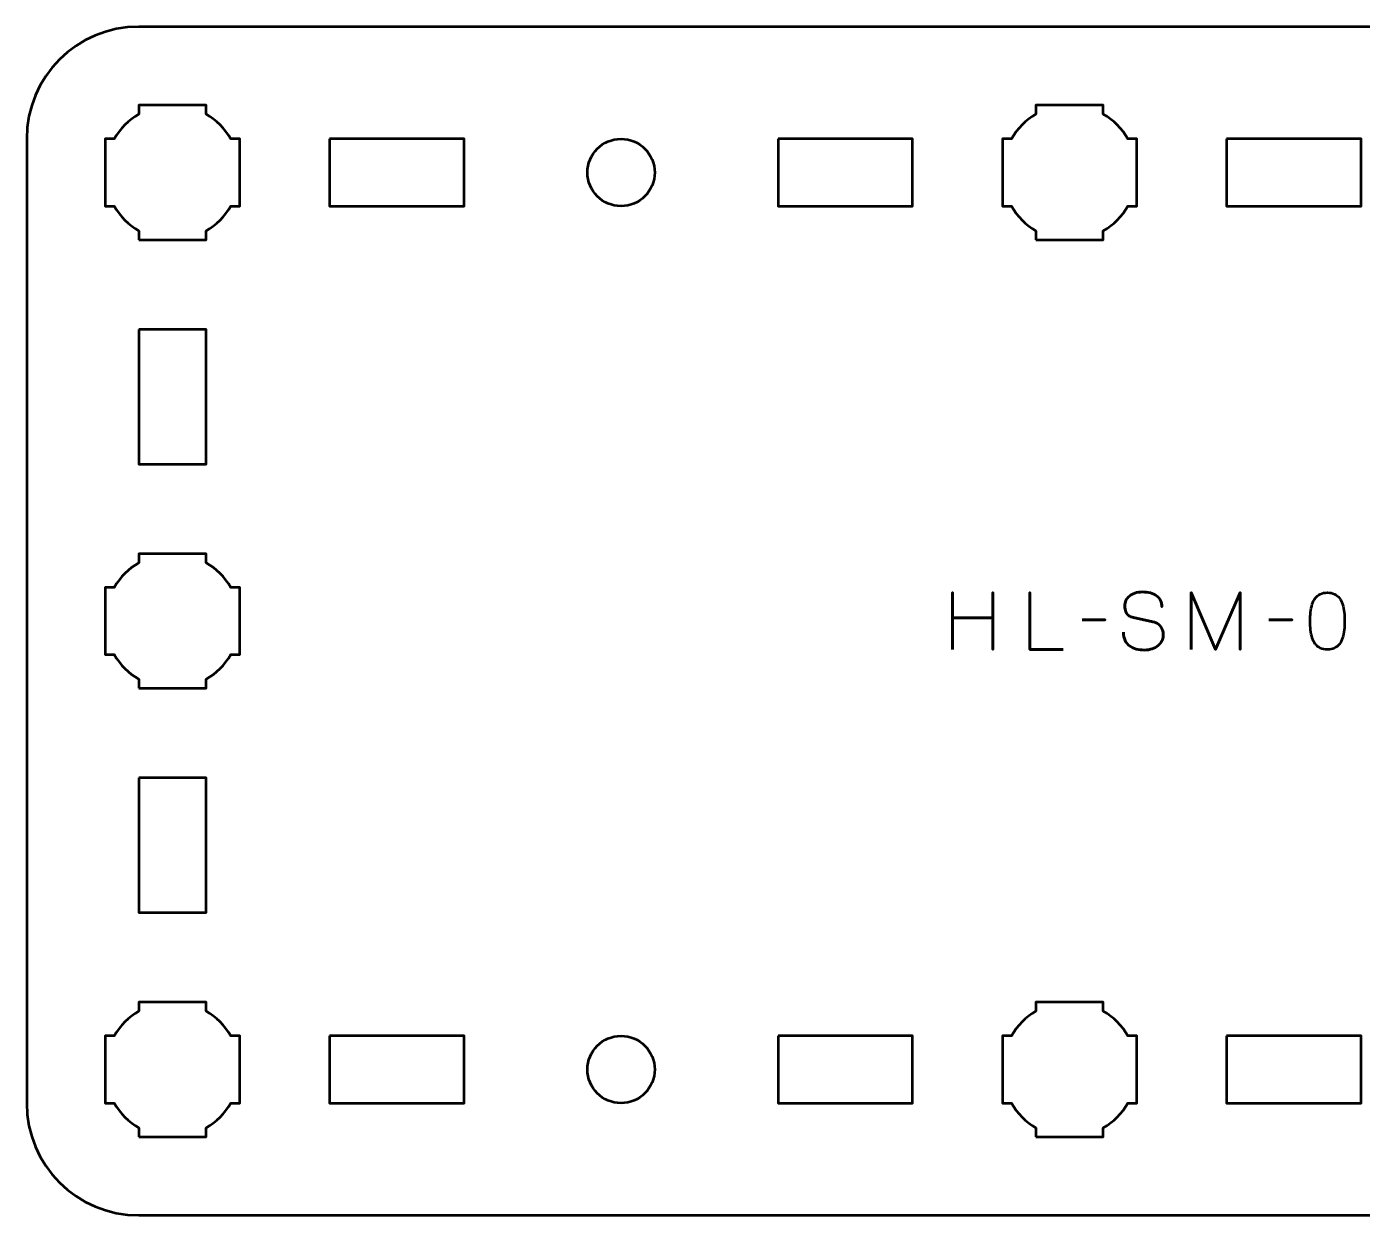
# Model space of a CAD drawing. Header units: centimetres. Extents: x -21.5 to -4.8, y -53.5 to -18.2.
# Drawn here: x -16.15 to -10.2, y -53.5 to -48.2 of the extents above; entities that cross this region are included whole.
import ezdxf

# ---------------------------------------------------------------- set-up
doc = ezdxf.new("R2010")
doc.units = ezdxf.units.CM
doc.header["$MEASUREMENT"] = 0
doc.layers.add('Layer 1', color=7, linetype='Continuous')

msp = doc.modelspace()

# ---------------------------------------------------------------- linework, layer by layer
at = {"layer": 'Layer 1', "lineweight": 53}
for centre in [(-13.49993, -48.84998), (-13.49993, -52.84998)]:
    msp.add_ellipse(centre, major_axis=(0, 0.15), ratio=1, dxfattribs=at)
for points, knots in [([(-15.64994, -48.19997), (-15.64994, -48.19997), (-5.35004, -48.19997), (-5.35004, -48.19997), (-5.35004, -48.19997), (-5.07304, -48.19997), (-4.84994, -48.42306), (-4.84994, -48.70006), (-4.84994, -48.70006), (-4.84994, -48.70006), (-4.84994, -52.99992), (-4.84994, -52.99992), (-4.84994, -52.99992), (-4.84994, -53.27706), (-5.07304, -53.50002), (-5.35004, -53.50002), (-5.35004, -53.50002), (-5.35004, -53.50002), (-15.64994, -53.50002), (-15.64994, -53.50002), (-15.64994, -53.50002), (-15.92694, -53.50002), (-16.15004, -53.27706), (-16.15004, -52.99992), (-16.15004, -52.99992), (-16.15004, -52.99992), (-16.15004, -48.70006), (-16.15004, -48.70006), (-16.15004, -48.70006), (-16.15004, -48.42306), (-15.92694, -48.19997), (-15.64994, -48.19997)], [0, 0, 0, 0, 0.125, 0.125, 0.125, 0.125, 0.25, 0.25, 0.25, 0.25, 0.375, 0.375, 0.375, 0.375, 0.5, 0.5, 0.5, 0.5, 0.625, 0.625, 0.625, 0.625, 0.75, 0.75, 0.75, 0.75, 0.875, 0.875, 0.875, 0.875, 1, 1, 1, 1]), ([(-15.64995, -49.14999), (-15.64995, -49.14999), (-15.64995, -49.10988), (-15.64995, -49.10988), (-15.64995, -49.10988), (-15.69556, -49.08356), (-15.73348, -49.04553), (-15.7598, -49.00006), (-15.7598, -49.00006), (-15.7598, -49.00006), (-15.80002, -49.00006), (-15.80002, -49.00006), (-15.80002, -49.00006), (-15.80002, -49.00006), (-15.80002, -48.84999), (-15.80002, -48.84999), (-15.80002, -48.84999), (-15.80002, -48.84999), (-15.80002, -48.70006), (-15.80002, -48.70006), (-15.80002, -48.70006), (-15.80002, -48.70006), (-15.7598, -48.70006), (-15.7598, -48.70006), (-15.7598, -48.70006), (-15.73348, -48.65444), (-15.69556, -48.61656), (-15.64995, -48.59024), (-15.64995, -48.59024), (-15.64995, -48.59024), (-15.64995, -48.54999), (-15.64995, -48.54999), (-15.64995, -48.54999), (-15.64995, -48.54999), (-15.50002, -48.54999), (-15.50002, -48.54999), (-15.50002, -48.54999), (-15.50002, -48.54999), (-15.34994, -48.54999), (-15.34994, -48.54999), (-15.34994, -48.54999), (-15.34994, -48.54999), (-15.34994, -48.59024), (-15.34994, -48.59024), (-15.34994, -48.59024), (-15.30447, -48.61656), (-15.26644, -48.65444), (-15.24012, -48.70006), (-15.24012, -48.70006), (-15.24012, -48.70006), (-15.20001, -48.70006), (-15.20001, -48.70006), (-15.20001, -48.70006), (-15.20001, -48.70006), (-15.20001, -48.84999), (-15.20001, -48.84999), (-15.20001, -48.84999), (-15.20001, -48.84999), (-15.20001, -49.00006), (-15.20001, -49.00006), (-15.20001, -49.00006), (-15.20001, -49.00006), (-15.24012, -49.00006), (-15.24012, -49.00006), (-15.24012, -49.00006), (-15.26644, -49.04553), (-15.30447, -49.08356), (-15.34994, -49.10988), (-15.34994, -49.10988), (-15.34994, -49.10988), (-15.34994, -49.14999), (-15.34994, -49.14999), (-15.34994, -49.14999), (-15.34994, -49.14999), (-15.50002, -49.14999), (-15.50002, -49.14999), (-15.50002, -49.14999), (-15.50002, -49.14999), (-15.64995, -49.14999), (-15.64995, -49.14999)], [0, 0, 0, 0, 0.05, 0.05, 0.05, 0.05, 0.1, 0.1, 0.1, 0.1, 0.15, 0.15, 0.15, 0.15, 0.2, 0.2, 0.2, 0.2, 0.25, 0.25, 0.25, 0.25, 0.3, 0.3, 0.3, 0.3, 0.35, 0.35, 0.35, 0.35, 0.4, 0.4, 0.4, 0.4, 0.45, 0.45, 0.45, 0.45, 0.5, 0.5, 0.5, 0.5, 0.55, 0.55, 0.55, 0.55, 0.6, 0.6, 0.6, 0.6, 0.65, 0.65, 0.65, 0.65, 0.7, 0.7, 0.7, 0.7, 0.75, 0.75, 0.75, 0.75, 0.8, 0.8, 0.8, 0.8, 0.85, 0.85, 0.85, 0.85, 0.9, 0.9, 0.9, 0.9, 0.95, 0.95, 0.95, 0.95, 1, 1, 1, 1]), ([(-11.64995, -49.14999), (-11.64995, -49.14999), (-11.64995, -49.10988), (-11.64995, -49.10988), (-11.64995, -49.10988), (-11.69556, -49.08356), (-11.73348, -49.04553), (-11.7598, -49.00006), (-11.7598, -49.00006), (-11.7598, -49.00006), (-11.80002, -49.00006), (-11.80002, -49.00006), (-11.80002, -49.00006), (-11.80002, -49.00006), (-11.80002, -48.84999), (-11.80002, -48.84999), (-11.80002, -48.84999), (-11.80002, -48.84999), (-11.80002, -48.70006), (-11.80002, -48.70006), (-11.80002, -48.70006), (-11.80002, -48.70006), (-11.7598, -48.70006), (-11.7598, -48.70006), (-11.7598, -48.70006), (-11.73348, -48.65444), (-11.69556, -48.61656), (-11.64995, -48.59024), (-11.64995, -48.59024), (-11.64995, -48.59024), (-11.64995, -48.54999), (-11.64995, -48.54999), (-11.64995, -48.54999), (-11.64995, -48.54999), (-11.50002, -48.54999), (-11.50002, -48.54999), (-11.50002, -48.54999), (-11.50002, -48.54999), (-11.34994, -48.54999), (-11.34994, -48.54999), (-11.34994, -48.54999), (-11.34994, -48.54999), (-11.34994, -48.59024), (-11.34994, -48.59024), (-11.34994, -48.59024), (-11.30447, -48.61656), (-11.26644, -48.65444), (-11.24012, -48.70006), (-11.24012, -48.70006), (-11.24012, -48.70006), (-11.20001, -48.70006), (-11.20001, -48.70006), (-11.20001, -48.70006), (-11.20001, -48.70006), (-11.20001, -48.84999), (-11.20001, -48.84999), (-11.20001, -48.84999), (-11.20001, -48.84999), (-11.20001, -49.00006), (-11.20001, -49.00006), (-11.20001, -49.00006), (-11.20001, -49.00006), (-11.24012, -49.00006), (-11.24012, -49.00006), (-11.24012, -49.00006), (-11.26644, -49.04553), (-11.30447, -49.08356), (-11.34994, -49.10988), (-11.34994, -49.10988), (-11.34994, -49.10988), (-11.34994, -49.14999), (-11.34994, -49.14999), (-11.34994, -49.14999), (-11.34994, -49.14999), (-11.50002, -49.14999), (-11.50002, -49.14999), (-11.50002, -49.14999), (-11.50002, -49.14999), (-11.64995, -49.14999), (-11.64995, -49.14999)], [0, 0, 0, 0, 0.05, 0.05, 0.05, 0.05, 0.1, 0.1, 0.1, 0.1, 0.15, 0.15, 0.15, 0.15, 0.2, 0.2, 0.2, 0.2, 0.25, 0.25, 0.25, 0.25, 0.3, 0.3, 0.3, 0.3, 0.35, 0.35, 0.35, 0.35, 0.4, 0.4, 0.4, 0.4, 0.45, 0.45, 0.45, 0.45, 0.5, 0.5, 0.5, 0.5, 0.55, 0.55, 0.55, 0.55, 0.6, 0.6, 0.6, 0.6, 0.65, 0.65, 0.65, 0.65, 0.7, 0.7, 0.7, 0.7, 0.75, 0.75, 0.75, 0.75, 0.8, 0.8, 0.8, 0.8, 0.85, 0.85, 0.85, 0.85, 0.9, 0.9, 0.9, 0.9, 0.95, 0.95, 0.95, 0.95, 1, 1, 1, 1]), ([(-14.79999, -48.70006), (-14.79999, -48.70006), (-14.19999, -48.70006), (-14.19999, -48.70006), (-14.19999, -48.70006), (-14.19999, -48.70006), (-14.19999, -49.00007), (-14.19999, -49.00007), (-14.19999, -49.00007), (-14.19999, -49.00007), (-14.79999, -49.00007), (-14.79999, -49.00007), (-14.79999, -49.00007), (-14.79999, -49.00007), (-14.79999, -48.70006), (-14.79999, -48.70006)], [0, 0, 0, 0, 0.25, 0.25, 0.25, 0.25, 0.5, 0.5, 0.5, 0.5, 0.75, 0.75, 0.75, 0.75, 1, 1, 1, 1]), ([(-12.79999, -48.70006), (-12.79999, -48.70006), (-12.19999, -48.70006), (-12.19999, -48.70006), (-12.19999, -48.70006), (-12.19999, -48.70006), (-12.19999, -49.00007), (-12.19999, -49.00007), (-12.19999, -49.00007), (-12.19999, -49.00007), (-12.79999, -49.00007), (-12.79999, -49.00007), (-12.79999, -49.00007), (-12.79999, -49.00007), (-12.79999, -48.70006), (-12.79999, -48.70006)], [0, 0, 0, 0, 0.25, 0.25, 0.25, 0.25, 0.5, 0.5, 0.5, 0.5, 0.75, 0.75, 0.75, 0.75, 1, 1, 1, 1]), ([(-10.80003, -48.70006), (-10.80003, -48.70006), (-10.20002, -48.70006), (-10.20002, -48.70006), (-10.20002, -48.70006), (-10.20002, -48.70006), (-10.20002, -49.00007), (-10.20002, -49.00007), (-10.20002, -49.00007), (-10.20002, -49.00007), (-10.80003, -49.00007), (-10.80003, -49.00007), (-10.80003, -49.00007), (-10.80003, -49.00007), (-10.80003, -48.70006), (-10.80003, -48.70006)], [0, 0, 0, 0, 0.25, 0.25, 0.25, 0.25, 0.5, 0.5, 0.5, 0.5, 0.75, 0.75, 0.75, 0.75, 1, 1, 1, 1]), ([(-15.64994, -49.55001), (-15.64994, -49.55001), (-15.34994, -49.55001), (-15.34994, -49.55001), (-15.34994, -49.55001), (-15.34994, -49.55001), (-15.34994, -50.15002), (-15.34994, -50.15002), (-15.34994, -50.15002), (-15.34994, -50.15002), (-15.64994, -50.15002), (-15.64994, -50.15002), (-15.64994, -50.15002), (-15.64994, -50.15002), (-15.64994, -49.55001), (-15.64994, -49.55001)], [0, 0, 0, 0, 0.25, 0.25, 0.25, 0.25, 0.5, 0.5, 0.5, 0.5, 0.75, 0.75, 0.75, 0.75, 1, 1, 1, 1]), ([(-15.64995, -51.14999), (-15.64995, -51.14999), (-15.64995, -51.10988), (-15.64995, -51.10988), (-15.64995, -51.10988), (-15.69556, -51.08356), (-15.73348, -51.04553), (-15.7598, -51.00006), (-15.7598, -51.00006), (-15.7598, -51.00006), (-15.80002, -51.00006), (-15.80002, -51.00006), (-15.80002, -51.00006), (-15.80002, -51.00006), (-15.80002, -50.84999), (-15.80002, -50.84999), (-15.80002, -50.84999), (-15.80002, -50.84999), (-15.80002, -50.70006), (-15.80002, -50.70006), (-15.80002, -50.70006), (-15.80002, -50.70006), (-15.7598, -50.70006), (-15.7598, -50.70006), (-15.7598, -50.70006), (-15.73348, -50.65444), (-15.69556, -50.61656), (-15.64995, -50.59024), (-15.64995, -50.59024), (-15.64995, -50.59024), (-15.64995, -50.54999), (-15.64995, -50.54999), (-15.64995, -50.54999), (-15.64995, -50.54999), (-15.50002, -50.54999), (-15.50002, -50.54999), (-15.50002, -50.54999), (-15.50002, -50.54999), (-15.34994, -50.54999), (-15.34994, -50.54999), (-15.34994, -50.54999), (-15.34994, -50.54999), (-15.34994, -50.59024), (-15.34994, -50.59024), (-15.34994, -50.59024), (-15.30447, -50.61656), (-15.26644, -50.65444), (-15.24012, -50.70006), (-15.24012, -50.70006), (-15.24012, -50.70006), (-15.20001, -50.70006), (-15.20001, -50.70006), (-15.20001, -50.70006), (-15.20001, -50.70006), (-15.20001, -50.84999), (-15.20001, -50.84999), (-15.20001, -50.84999), (-15.20001, -50.84999), (-15.20001, -51.00006), (-15.20001, -51.00006), (-15.20001, -51.00006), (-15.20001, -51.00006), (-15.24012, -51.00006), (-15.24012, -51.00006), (-15.24012, -51.00006), (-15.26644, -51.04553), (-15.30447, -51.08356), (-15.34994, -51.10988), (-15.34994, -51.10988), (-15.34994, -51.10988), (-15.34994, -51.14999), (-15.34994, -51.14999), (-15.34994, -51.14999), (-15.34994, -51.14999), (-15.50002, -51.14999), (-15.50002, -51.14999), (-15.50002, -51.14999), (-15.50002, -51.14999), (-15.64995, -51.14999), (-15.64995, -51.14999)], [0, 0, 0, 0, 0.05, 0.05, 0.05, 0.05, 0.1, 0.1, 0.1, 0.1, 0.15, 0.15, 0.15, 0.15, 0.2, 0.2, 0.2, 0.2, 0.25, 0.25, 0.25, 0.25, 0.3, 0.3, 0.3, 0.3, 0.35, 0.35, 0.35, 0.35, 0.4, 0.4, 0.4, 0.4, 0.45, 0.45, 0.45, 0.45, 0.5, 0.5, 0.5, 0.5, 0.55, 0.55, 0.55, 0.55, 0.6, 0.6, 0.6, 0.6, 0.65, 0.65, 0.65, 0.65, 0.7, 0.7, 0.7, 0.7, 0.75, 0.75, 0.75, 0.75, 0.8, 0.8, 0.8, 0.8, 0.85, 0.85, 0.85, 0.85, 0.9, 0.9, 0.9, 0.9, 0.95, 0.95, 0.95, 0.95, 1, 1, 1, 1]), ([(-15.64994, -51.54998), (-15.64994, -51.54998), (-15.34994, -51.54998), (-15.34994, -51.54998), (-15.34994, -51.54998), (-15.34994, -51.54998), (-15.34994, -52.14998), (-15.34994, -52.14998), (-15.34994, -52.14998), (-15.34994, -52.14998), (-15.64994, -52.14998), (-15.64994, -52.14998), (-15.64994, -52.14998), (-15.64994, -52.14998), (-15.64994, -51.54998), (-15.64994, -51.54998)], [0, 0, 0, 0, 0.25, 0.25, 0.25, 0.25, 0.5, 0.5, 0.5, 0.5, 0.75, 0.75, 0.75, 0.75, 1, 1, 1, 1]), ([(-15.64995, -53.14999), (-15.64995, -53.14999), (-15.64995, -53.10988), (-15.64995, -53.10988), (-15.64995, -53.10988), (-15.69556, -53.08356), (-15.73348, -53.04553), (-15.7598, -53.00006), (-15.7598, -53.00006), (-15.7598, -53.00006), (-15.80002, -53.00006), (-15.80002, -53.00006), (-15.80002, -53.00006), (-15.80002, -53.00006), (-15.80002, -52.84999), (-15.80002, -52.84999), (-15.80002, -52.84999), (-15.80002, -52.84999), (-15.80002, -52.70006), (-15.80002, -52.70006), (-15.80002, -52.70006), (-15.80002, -52.70006), (-15.7598, -52.70006), (-15.7598, -52.70006), (-15.7598, -52.70006), (-15.73348, -52.65444), (-15.69556, -52.61656), (-15.64995, -52.59024), (-15.64995, -52.59024), (-15.64995, -52.59024), (-15.64995, -52.54999), (-15.64995, -52.54999), (-15.64995, -52.54999), (-15.64995, -52.54999), (-15.50002, -52.54999), (-15.50002, -52.54999), (-15.50002, -52.54999), (-15.50002, -52.54999), (-15.34994, -52.54999), (-15.34994, -52.54999), (-15.34994, -52.54999), (-15.34994, -52.54999), (-15.34994, -52.59024), (-15.34994, -52.59024), (-15.34994, -52.59024), (-15.30447, -52.61656), (-15.26644, -52.65444), (-15.24012, -52.70006), (-15.24012, -52.70006), (-15.24012, -52.70006), (-15.20001, -52.70006), (-15.20001, -52.70006), (-15.20001, -52.70006), (-15.20001, -52.70006), (-15.20001, -52.84999), (-15.20001, -52.84999), (-15.20001, -52.84999), (-15.20001, -52.84999), (-15.20001, -53.00006), (-15.20001, -53.00006), (-15.20001, -53.00006), (-15.20001, -53.00006), (-15.24012, -53.00006), (-15.24012, -53.00006), (-15.24012, -53.00006), (-15.26644, -53.04553), (-15.30447, -53.08356), (-15.34994, -53.10988), (-15.34994, -53.10988), (-15.34994, -53.10988), (-15.34994, -53.14999), (-15.34994, -53.14999), (-15.34994, -53.14999), (-15.34994, -53.14999), (-15.50002, -53.14999), (-15.50002, -53.14999), (-15.50002, -53.14999), (-15.50002, -53.14999), (-15.64995, -53.14999), (-15.64995, -53.14999)], [0, 0, 0, 0, 0.05, 0.05, 0.05, 0.05, 0.1, 0.1, 0.1, 0.1, 0.15, 0.15, 0.15, 0.15, 0.2, 0.2, 0.2, 0.2, 0.25, 0.25, 0.25, 0.25, 0.3, 0.3, 0.3, 0.3, 0.35, 0.35, 0.35, 0.35, 0.4, 0.4, 0.4, 0.4, 0.45, 0.45, 0.45, 0.45, 0.5, 0.5, 0.5, 0.5, 0.55, 0.55, 0.55, 0.55, 0.6, 0.6, 0.6, 0.6, 0.65, 0.65, 0.65, 0.65, 0.7, 0.7, 0.7, 0.7, 0.75, 0.75, 0.75, 0.75, 0.8, 0.8, 0.8, 0.8, 0.85, 0.85, 0.85, 0.85, 0.9, 0.9, 0.9, 0.9, 0.95, 0.95, 0.95, 0.95, 1, 1, 1, 1]), ([(-11.64995, -53.14999), (-11.64995, -53.14999), (-11.64995, -53.10988), (-11.64995, -53.10988), (-11.64995, -53.10988), (-11.69556, -53.08356), (-11.73348, -53.04553), (-11.7598, -53.00006), (-11.7598, -53.00006), (-11.7598, -53.00006), (-11.80002, -53.00006), (-11.80002, -53.00006), (-11.80002, -53.00006), (-11.80002, -53.00006), (-11.80002, -52.84999), (-11.80002, -52.84999), (-11.80002, -52.84999), (-11.80002, -52.84999), (-11.80002, -52.70006), (-11.80002, -52.70006), (-11.80002, -52.70006), (-11.80002, -52.70006), (-11.7598, -52.70006), (-11.7598, -52.70006), (-11.7598, -52.70006), (-11.73348, -52.65444), (-11.69556, -52.61656), (-11.64995, -52.59024), (-11.64995, -52.59024), (-11.64995, -52.59024), (-11.64995, -52.54999), (-11.64995, -52.54999), (-11.64995, -52.54999), (-11.64995, -52.54999), (-11.50002, -52.54999), (-11.50002, -52.54999), (-11.50002, -52.54999), (-11.50002, -52.54999), (-11.34994, -52.54999), (-11.34994, -52.54999), (-11.34994, -52.54999), (-11.34994, -52.54999), (-11.34994, -52.59024), (-11.34994, -52.59024), (-11.34994, -52.59024), (-11.30447, -52.61656), (-11.26644, -52.65444), (-11.24012, -52.70006), (-11.24012, -52.70006), (-11.24012, -52.70006), (-11.20001, -52.70006), (-11.20001, -52.70006), (-11.20001, -52.70006), (-11.20001, -52.70006), (-11.20001, -52.84999), (-11.20001, -52.84999), (-11.20001, -52.84999), (-11.20001, -52.84999), (-11.20001, -53.00006), (-11.20001, -53.00006), (-11.20001, -53.00006), (-11.20001, -53.00006), (-11.24012, -53.00006), (-11.24012, -53.00006), (-11.24012, -53.00006), (-11.26644, -53.04553), (-11.30447, -53.08356), (-11.34994, -53.10988), (-11.34994, -53.10988), (-11.34994, -53.10988), (-11.34994, -53.14999), (-11.34994, -53.14999), (-11.34994, -53.14999), (-11.34994, -53.14999), (-11.50002, -53.14999), (-11.50002, -53.14999), (-11.50002, -53.14999), (-11.50002, -53.14999), (-11.64995, -53.14999), (-11.64995, -53.14999)], [0, 0, 0, 0, 0.05, 0.05, 0.05, 0.05, 0.1, 0.1, 0.1, 0.1, 0.15, 0.15, 0.15, 0.15, 0.2, 0.2, 0.2, 0.2, 0.25, 0.25, 0.25, 0.25, 0.3, 0.3, 0.3, 0.3, 0.35, 0.35, 0.35, 0.35, 0.4, 0.4, 0.4, 0.4, 0.45, 0.45, 0.45, 0.45, 0.5, 0.5, 0.5, 0.5, 0.55, 0.55, 0.55, 0.55, 0.6, 0.6, 0.6, 0.6, 0.65, 0.65, 0.65, 0.65, 0.7, 0.7, 0.7, 0.7, 0.75, 0.75, 0.75, 0.75, 0.8, 0.8, 0.8, 0.8, 0.85, 0.85, 0.85, 0.85, 0.9, 0.9, 0.9, 0.9, 0.95, 0.95, 0.95, 0.95, 1, 1, 1, 1]), ([(-14.79999, -52.69993), (-14.79999, -52.69993), (-14.19999, -52.69993), (-14.19999, -52.69993), (-14.19999, -52.69993), (-14.19999, -52.69993), (-14.19999, -52.99992), (-14.19999, -52.99992), (-14.19999, -52.99992), (-14.19999, -52.99992), (-14.79999, -52.99992), (-14.79999, -52.99992), (-14.79999, -52.99992), (-14.79999, -52.99992), (-14.79999, -52.69993), (-14.79999, -52.69993)], [0, 0, 0, 0, 0.25, 0.25, 0.25, 0.25, 0.5, 0.5, 0.5, 0.5, 0.75, 0.75, 0.75, 0.75, 1, 1, 1, 1]), ([(-12.79999, -52.69993), (-12.79999, -52.69993), (-12.19999, -52.69993), (-12.19999, -52.69993), (-12.19999, -52.69993), (-12.19999, -52.69993), (-12.19999, -52.99992), (-12.19999, -52.99992), (-12.19999, -52.99992), (-12.19999, -52.99992), (-12.79999, -52.99992), (-12.79999, -52.99992), (-12.79999, -52.99992), (-12.79999, -52.99992), (-12.79999, -52.69993), (-12.79999, -52.69993)], [0, 0, 0, 0, 0.25, 0.25, 0.25, 0.25, 0.5, 0.5, 0.5, 0.5, 0.75, 0.75, 0.75, 0.75, 1, 1, 1, 1]), ([(-10.80003, -52.69993), (-10.80003, -52.69993), (-10.20002, -52.69993), (-10.20002, -52.69993), (-10.20002, -52.69993), (-10.20002, -52.69993), (-10.20002, -52.99992), (-10.20002, -52.99992), (-10.20002, -52.99992), (-10.20002, -52.99992), (-10.80003, -52.99992), (-10.80003, -52.99992), (-10.80003, -52.99992), (-10.80003, -52.99992), (-10.80003, -52.69993), (-10.80003, -52.69993)], [0, 0, 0, 0, 0.25, 0.25, 0.25, 0.25, 0.5, 0.5, 0.5, 0.5, 0.75, 0.75, 0.75, 0.75, 1, 1, 1, 1])]:
    msp.add_open_spline(points, degree=3, knots=knots, dxfattribs=at)
at = {"layer": 'Layer 1', "color": 5, "lineweight": 53}
for points, knots in [([(-12.02154, -50.97734), (-12.02154, -50.97734), (-12.02154, -50.83658), (-12.02154, -50.83658), (-12.02154, -50.83658), (-12.02154, -50.83658), (-11.84197, -50.83658), (-11.84197, -50.83658), (-11.84197, -50.83658), (-11.84197, -50.83658), (-11.84197, -50.97734), (-11.84197, -50.97734), (-11.84197, -50.97734), (-11.84197, -50.97734), (-11.84197, -50.72334), (-11.84197, -50.72334), (-11.84197, -50.72334), (-11.84197, -50.72334), (-11.84197, -50.83658), (-11.84197, -50.83658), (-11.84197, -50.83658), (-11.84197, -50.83658), (-12.02154, -50.83658), (-12.02154, -50.83658), (-12.02154, -50.83658), (-12.02154, -50.83658), (-12.02154, -50.72334), (-12.02154, -50.72334), (-12.02154, -50.72334), (-12.02154, -50.72334), (-12.02154, -50.97734), (-12.02154, -50.97734)], [0, 0, 0, 0, 0.125, 0.125, 0.125, 0.125, 0.25, 0.25, 0.25, 0.25, 0.375, 0.375, 0.375, 0.375, 0.5, 0.5, 0.5, 0.5, 0.625, 0.625, 0.625, 0.625, 0.75, 0.75, 0.75, 0.75, 0.875, 0.875, 0.875, 0.875, 1, 1, 1, 1]), ([(-11.52871, -50.97734), (-11.52871, -50.97734), (-11.67723, -50.97734), (-11.67723, -50.97734), (-11.67723, -50.97734), (-11.67723, -50.97734), (-11.67723, -50.72299), (-11.67723, -50.72299), (-11.67723, -50.72299), (-11.67723, -50.72299), (-11.67723, -50.97734), (-11.67723, -50.97734), (-11.67723, -50.97734), (-11.67723, -50.97734), (-11.52871, -50.97734), (-11.52871, -50.97734)], [0, 0, 0, 0, 0.25, 0.25, 0.25, 0.25, 0.5, 0.5, 0.5, 0.5, 0.75, 0.75, 0.75, 0.75, 1, 1, 1, 1]), ([(-11.26024, -50.90043), (-11.26012, -50.91449), (-11.25765, -50.92654), (-11.25271, -50.93659), (-11.25271, -50.93659), (-11.24783, -50.94659), (-11.24101, -50.95476), (-11.23243, -50.96111), (-11.23243, -50.96111), (-11.22379, -50.9674), (-11.21385, -50.97205), (-11.20262, -50.97505), (-11.20262, -50.97505), (-11.19145, -50.97799), (-11.17945, -50.97946), (-11.16675, -50.97946), (-11.16675, -50.97946), (-11.15394, -50.9794), (-11.14241, -50.97752), (-11.13212, -50.97393), (-11.13212, -50.97393), (-11.12189, -50.97034), (-11.11313, -50.96552), (-11.10578, -50.95947), (-11.10578, -50.95947), (-11.09849, -50.95341), (-11.09285, -50.94665), (-11.08885, -50.93912), (-11.08885, -50.93912), (-11.08485, -50.9316), (-11.08273, -50.92389), (-11.08244, -50.91596), (-11.08244, -50.91596), (-11.08209, -50.90555), (-11.08361, -50.89602), (-11.08697, -50.88744), (-11.08697, -50.88744), (-11.09032, -50.87886), (-11.09549, -50.87168), (-11.10249, -50.8658), (-11.10249, -50.8658), (-11.10943, -50.85992), (-11.11819, -50.85581), (-11.12865, -50.85351), (-11.12865, -50.85351), (-11.12865, -50.85351), (-11.21508, -50.83482), (-11.21508, -50.83482), (-11.21508, -50.83482), (-11.2232, -50.83311), (-11.23019, -50.83023), (-11.23596, -50.82623), (-11.23596, -50.82623), (-11.24172, -50.82218), (-11.24619, -50.81659), (-11.24924, -50.80942), (-11.24924, -50.80942), (-11.2523, -50.8023), (-11.25389, -50.79325), (-11.25389, -50.78225), (-11.25389, -50.78225), (-11.25389, -50.7739), (-11.25218, -50.76602), (-11.24872, -50.75862), (-11.24872, -50.75862), (-11.24531, -50.75121), (-11.24025, -50.74468), (-11.2336, -50.73892), (-11.2336, -50.73892), (-11.22696, -50.73322), (-11.21873, -50.72875), (-11.20897, -50.72551), (-11.20897, -50.72551), (-11.19915, -50.72222), (-11.18792, -50.72057), (-11.17522, -50.72052), (-11.17522, -50.72052), (-11.16246, -50.72052), (-11.15076, -50.72199), (-11.14006, -50.72493), (-11.14006, -50.72493), (-11.12942, -50.72787), (-11.12019, -50.7321), (-11.11242, -50.73774), (-11.11242, -50.73774), (-11.10466, -50.74339), (-11.09867, -50.75033), (-11.09455, -50.75844), (-11.09455, -50.75844), (-11.09043, -50.76661), (-11.08849, -50.77596), (-11.08879, -50.78649), (-11.08879, -50.78649), (-11.08849, -50.77596), (-11.09043, -50.76661), (-11.09455, -50.75844), (-11.09455, -50.75844), (-11.09867, -50.75033), (-11.10466, -50.74339), (-11.11242, -50.73774), (-11.11242, -50.73774), (-11.12019, -50.7321), (-11.12942, -50.72787), (-11.14006, -50.72493), (-11.14006, -50.72493), (-11.15076, -50.72199), (-11.16246, -50.72052), (-11.17522, -50.72052), (-11.17522, -50.72052), (-11.18792, -50.72057), (-11.19915, -50.72222), (-11.20897, -50.72551), (-11.20897, -50.72551), (-11.21873, -50.72875), (-11.22696, -50.73322), (-11.2336, -50.73892), (-11.2336, -50.73892), (-11.24025, -50.74468), (-11.24531, -50.75121), (-11.24872, -50.75862), (-11.24872, -50.75862), (-11.25218, -50.76602), (-11.25389, -50.7739), (-11.25389, -50.78225), (-11.25389, -50.78225), (-11.25389, -50.79325), (-11.25236, -50.8023), (-11.24942, -50.80936), (-11.24942, -50.80936), (-11.24642, -50.81647), (-11.24201, -50.822), (-11.23625, -50.82606), (-11.23625, -50.82606), (-11.23049, -50.83005), (-11.22343, -50.83299), (-11.21508, -50.83482), (-11.21508, -50.83482), (-11.21508, -50.83482), (-11.12865, -50.85351), (-11.12865, -50.85351), (-11.12865, -50.85351), (-11.11795, -50.85581), (-11.10913, -50.85992), (-11.10219, -50.8658), (-11.10219, -50.8658), (-11.0952, -50.87168), (-11.09008, -50.87886), (-11.08679, -50.88744), (-11.08679, -50.88744), (-11.08356, -50.89602), (-11.08209, -50.90555), (-11.08244, -50.91596), (-11.08244, -50.91596), (-11.08273, -50.92389), (-11.08485, -50.9316), (-11.08885, -50.93912), (-11.08885, -50.93912), (-11.09285, -50.94665), (-11.09849, -50.95341), (-11.10578, -50.95947), (-11.10578, -50.95947), (-11.11313, -50.96552), (-11.12189, -50.97034), (-11.13212, -50.97393), (-11.13212, -50.97393), (-11.14241, -50.97752), (-11.15394, -50.9794), (-11.16675, -50.97946), (-11.16675, -50.97946), (-11.17945, -50.97946), (-11.19145, -50.97799), (-11.20262, -50.97505), (-11.20262, -50.97505), (-11.21385, -50.97205), (-11.22379, -50.9674), (-11.23243, -50.96111), (-11.23243, -50.96111), (-11.24101, -50.95476), (-11.24783, -50.94659), (-11.25271, -50.93659), (-11.25271, -50.93659), (-11.25765, -50.92654), (-11.26012, -50.91449), (-11.26024, -50.90043)], [0, 0, 0, 0, 0.0217391, 0.0217391, 0.0217391, 0.0217391, 0.0434783, 0.0434783, 0.0434783, 0.0434783, 0.0652174, 0.0652174, 0.0652174, 0.0652174, 0.0869565, 0.0869565, 0.0869565, 0.0869565, 0.1086957, 0.1086957, 0.1086957, 0.1086957, 0.1304348, 0.1304348, 0.1304348, 0.1304348, 0.1521739, 0.1521739, 0.1521739, 0.1521739, 0.173913, 0.173913, 0.173913, 0.173913, 0.1956522, 0.1956522, 0.1956522, 0.1956522, 0.2173913, 0.2173913, 0.2173913, 0.2173913, 0.2391304, 0.2391304, 0.2391304, 0.2391304, 0.2608696, 0.2608696, 0.2608696, 0.2608696, 0.2826087, 0.2826087, 0.2826087, 0.2826087, 0.3043478, 0.3043478, 0.3043478, 0.3043478, 0.326087, 0.326087, 0.326087, 0.326087, 0.3478261, 0.3478261, 0.3478261, 0.3478261, 0.3695652, 0.3695652, 0.3695652, 0.3695652, 0.3913043, 0.3913043, 0.3913043, 0.3913043, 0.4130435, 0.4130435, 0.4130435, 0.4130435, 0.4347826, 0.4347826, 0.4347826, 0.4347826, 0.4565217, 0.4565217, 0.4565217, 0.4565217, 0.4782609, 0.4782609, 0.4782609, 0.4782609, 0.5, 0.5, 0.5, 0.5, 0.5217391, 0.5217391, 0.5217391, 0.5217391, 0.5434783, 0.5434783, 0.5434783, 0.5434783, 0.5652174, 0.5652174, 0.5652174, 0.5652174, 0.5869565, 0.5869565, 0.5869565, 0.5869565, 0.6086957, 0.6086957, 0.6086957, 0.6086957, 0.6304348, 0.6304348, 0.6304348, 0.6304348, 0.6521739, 0.6521739, 0.6521739, 0.6521739, 0.673913, 0.673913, 0.673913, 0.673913, 0.6956522, 0.6956522, 0.6956522, 0.6956522, 0.7173913, 0.7173913, 0.7173913, 0.7173913, 0.7391304, 0.7391304, 0.7391304, 0.7391304, 0.7608696, 0.7608696, 0.7608696, 0.7608696, 0.7826087, 0.7826087, 0.7826087, 0.7826087, 0.8043478, 0.8043478, 0.8043478, 0.8043478, 0.826087, 0.826087, 0.826087, 0.826087, 0.8478261, 0.8478261, 0.8478261, 0.8478261, 0.8695652, 0.8695652, 0.8695652, 0.8695652, 0.8913043, 0.8913043, 0.8913043, 0.8913043, 0.9130435, 0.9130435, 0.9130435, 0.9130435, 0.9347826, 0.9347826, 0.9347826, 0.9347826, 0.9565217, 0.9565217, 0.9565217, 0.9565217, 0.9782609, 0.9782609, 0.9782609, 0.9782609, 1, 1, 1, 1]), ([(-10.95861, -50.97734), (-10.95861, -50.97734), (-10.95861, -50.72299), (-10.95861, -50.72299), (-10.95861, -50.72299), (-10.95861, -50.72299), (-10.84925, -50.97734), (-10.84925, -50.97734), (-10.84925, -50.97734), (-10.84925, -50.97734), (-10.73953, -50.72299), (-10.73953, -50.72299), (-10.73953, -50.72299), (-10.73953, -50.72299), (-10.73953, -50.97734), (-10.73953, -50.97734), (-10.73953, -50.97734), (-10.73953, -50.97734), (-10.73953, -50.72299), (-10.73953, -50.72299), (-10.73953, -50.72299), (-10.73953, -50.72299), (-10.84925, -50.97734), (-10.84925, -50.97734), (-10.84925, -50.97734), (-10.84925, -50.97734), (-10.95861, -50.72299), (-10.95861, -50.72299), (-10.95861, -50.72299), (-10.95861, -50.72299), (-10.95861, -50.97734), (-10.95861, -50.97734)], [0, 0, 0, 0, 0.125, 0.125, 0.125, 0.125, 0.25, 0.25, 0.25, 0.25, 0.375, 0.375, 0.375, 0.375, 0.5, 0.5, 0.5, 0.5, 0.625, 0.625, 0.625, 0.625, 0.75, 0.75, 0.75, 0.75, 0.875, 0.875, 0.875, 0.875, 1, 1, 1, 1]), ([(-10.35076, -50.97734), (-10.33842, -50.97728), (-10.32777, -50.97511), (-10.3189, -50.97087), (-10.3189, -50.97087), (-10.31008, -50.96664), (-10.30273, -50.96058), (-10.29685, -50.95288), (-10.29685, -50.95288), (-10.29103, -50.94512), (-10.28644, -50.93595), (-10.28303, -50.92536), (-10.28303, -50.92536), (-10.27968, -50.91478), (-10.27727, -50.9032), (-10.27592, -50.8905), (-10.27592, -50.8905), (-10.2745, -50.8778), (-10.2738, -50.86445), (-10.27386, -50.85034), (-10.27386, -50.85034), (-10.2738, -50.83629), (-10.2745, -50.82294), (-10.27592, -50.8103), (-10.27592, -50.8103), (-10.27727, -50.79766), (-10.27968, -50.78602), (-10.28303, -50.77543), (-10.28303, -50.77543), (-10.28644, -50.76491), (-10.29103, -50.75574), (-10.29685, -50.74792), (-10.29685, -50.74792), (-10.30273, -50.74015), (-10.31008, -50.7341), (-10.3189, -50.72986), (-10.3189, -50.72986), (-10.32777, -50.72557), (-10.33842, -50.7234), (-10.35076, -50.72334), (-10.35076, -50.72334), (-10.36311, -50.7234), (-10.37375, -50.72557), (-10.38263, -50.72986), (-10.38263, -50.72986), (-10.39145, -50.7341), (-10.3988, -50.74015), (-10.40468, -50.74792), (-10.40468, -50.74792), (-10.4105, -50.75574), (-10.41509, -50.76491), (-10.4185, -50.77543), (-10.4185, -50.77543), (-10.42185, -50.78602), (-10.42426, -50.79766), (-10.42561, -50.8103), (-10.42561, -50.8103), (-10.42702, -50.82294), (-10.42773, -50.83629), (-10.42767, -50.85034), (-10.42767, -50.85034), (-10.42773, -50.86445), (-10.42702, -50.8778), (-10.42561, -50.8905), (-10.42561, -50.8905), (-10.42426, -50.9032), (-10.42185, -50.91478), (-10.4185, -50.92536), (-10.4185, -50.92536), (-10.41509, -50.93595), (-10.4105, -50.94512), (-10.40468, -50.95288), (-10.40468, -50.95288), (-10.3988, -50.96058), (-10.39145, -50.96664), (-10.38263, -50.97087), (-10.38263, -50.97087), (-10.37375, -50.97511), (-10.36311, -50.97728), (-10.35076, -50.97734)], [0, 0, 0, 0, 0.05, 0.05, 0.05, 0.05, 0.1, 0.1, 0.1, 0.1, 0.15, 0.15, 0.15, 0.15, 0.2, 0.2, 0.2, 0.2, 0.25, 0.25, 0.25, 0.25, 0.3, 0.3, 0.3, 0.3, 0.35, 0.35, 0.35, 0.35, 0.4, 0.4, 0.4, 0.4, 0.45, 0.45, 0.45, 0.45, 0.5, 0.5, 0.5, 0.5, 0.55, 0.55, 0.55, 0.55, 0.6, 0.6, 0.6, 0.6, 0.65, 0.65, 0.65, 0.65, 0.7, 0.7, 0.7, 0.7, 0.75, 0.75, 0.75, 0.75, 0.8, 0.8, 0.8, 0.8, 0.85, 0.85, 0.85, 0.85, 0.9, 0.9, 0.9, 0.9, 0.95, 0.95, 0.95, 0.95, 1, 1, 1, 1]), ([(-10.35076, -50.97734), (-10.33842, -50.97728), (-10.32777, -50.97511), (-10.3189, -50.97087), (-10.3189, -50.97087), (-10.31008, -50.96664), (-10.30273, -50.96058), (-10.29685, -50.95288), (-10.29685, -50.95288), (-10.29103, -50.94512), (-10.28644, -50.93595), (-10.28303, -50.92536), (-10.28303, -50.92536), (-10.27968, -50.91478), (-10.27727, -50.9032), (-10.27592, -50.8905), (-10.27592, -50.8905), (-10.2745, -50.8778), (-10.2738, -50.86445), (-10.27386, -50.85034), (-10.27386, -50.85034), (-10.2738, -50.83629), (-10.2745, -50.82294), (-10.27592, -50.8103), (-10.27592, -50.8103), (-10.27727, -50.79766), (-10.27968, -50.78602), (-10.28303, -50.77543), (-10.28303, -50.77543), (-10.28644, -50.76491), (-10.29103, -50.75574), (-10.29685, -50.74792), (-10.29685, -50.74792), (-10.30273, -50.74015), (-10.31008, -50.7341), (-10.3189, -50.72986), (-10.3189, -50.72986), (-10.32777, -50.72557), (-10.33842, -50.7234), (-10.35076, -50.72334), (-10.35076, -50.72334), (-10.36311, -50.7234), (-10.37375, -50.72557), (-10.38263, -50.72986), (-10.38263, -50.72986), (-10.39145, -50.7341), (-10.3988, -50.74015), (-10.40468, -50.74792), (-10.40468, -50.74792), (-10.4105, -50.75574), (-10.41509, -50.76491), (-10.4185, -50.77543), (-10.4185, -50.77543), (-10.42185, -50.78602), (-10.42426, -50.79766), (-10.42561, -50.8103), (-10.42561, -50.8103), (-10.42702, -50.82294), (-10.42773, -50.83629), (-10.42767, -50.85034), (-10.42767, -50.85034), (-10.42773, -50.86445), (-10.42702, -50.8778), (-10.42561, -50.8905), (-10.42561, -50.8905), (-10.42426, -50.9032), (-10.42185, -50.91478), (-10.4185, -50.92536), (-10.4185, -50.92536), (-10.41509, -50.93595), (-10.4105, -50.94512), (-10.40468, -50.95288), (-10.40468, -50.95288), (-10.3988, -50.96058), (-10.39145, -50.96664), (-10.38263, -50.97087), (-10.38263, -50.97087), (-10.37375, -50.97511), (-10.36311, -50.97728), (-10.35076, -50.97734)], [0, 0, 0, 0, 0.05, 0.05, 0.05, 0.05, 0.1, 0.1, 0.1, 0.1, 0.15, 0.15, 0.15, 0.15, 0.2, 0.2, 0.2, 0.2, 0.25, 0.25, 0.25, 0.25, 0.3, 0.3, 0.3, 0.3, 0.35, 0.35, 0.35, 0.35, 0.4, 0.4, 0.4, 0.4, 0.45, 0.45, 0.45, 0.45, 0.5, 0.5, 0.5, 0.5, 0.55, 0.55, 0.55, 0.55, 0.6, 0.6, 0.6, 0.6, 0.65, 0.65, 0.65, 0.65, 0.7, 0.7, 0.7, 0.7, 0.75, 0.75, 0.75, 0.75, 0.8, 0.8, 0.8, 0.8, 0.85, 0.85, 0.85, 0.85, 0.9, 0.9, 0.9, 0.9, 0.95, 0.95, 0.95, 0.95, 1, 1, 1, 1]), ([(-11.44369, -50.84434), (-11.44369, -50.84434), (-11.34103, -50.84434), (-11.34103, -50.84434), (-11.34103, -50.84434), (-11.34103, -50.84434), (-11.44369, -50.84434), (-11.44369, -50.84434)], [0, 0, 0, 0, 0.5, 0.5, 0.5, 0.5, 1, 1, 1, 1]), ([(-10.61112, -50.84434), (-10.61112, -50.84434), (-10.50846, -50.84434), (-10.50846, -50.84434), (-10.50846, -50.84434), (-10.50846, -50.84434), (-10.61112, -50.84434), (-10.61112, -50.84434)], [0, 0, 0, 0, 0.5, 0.5, 0.5, 0.5, 1, 1, 1, 1])]:
    msp.add_open_spline(points, degree=3, knots=knots, dxfattribs=at)

doc.saveas('drawing.dxf')
